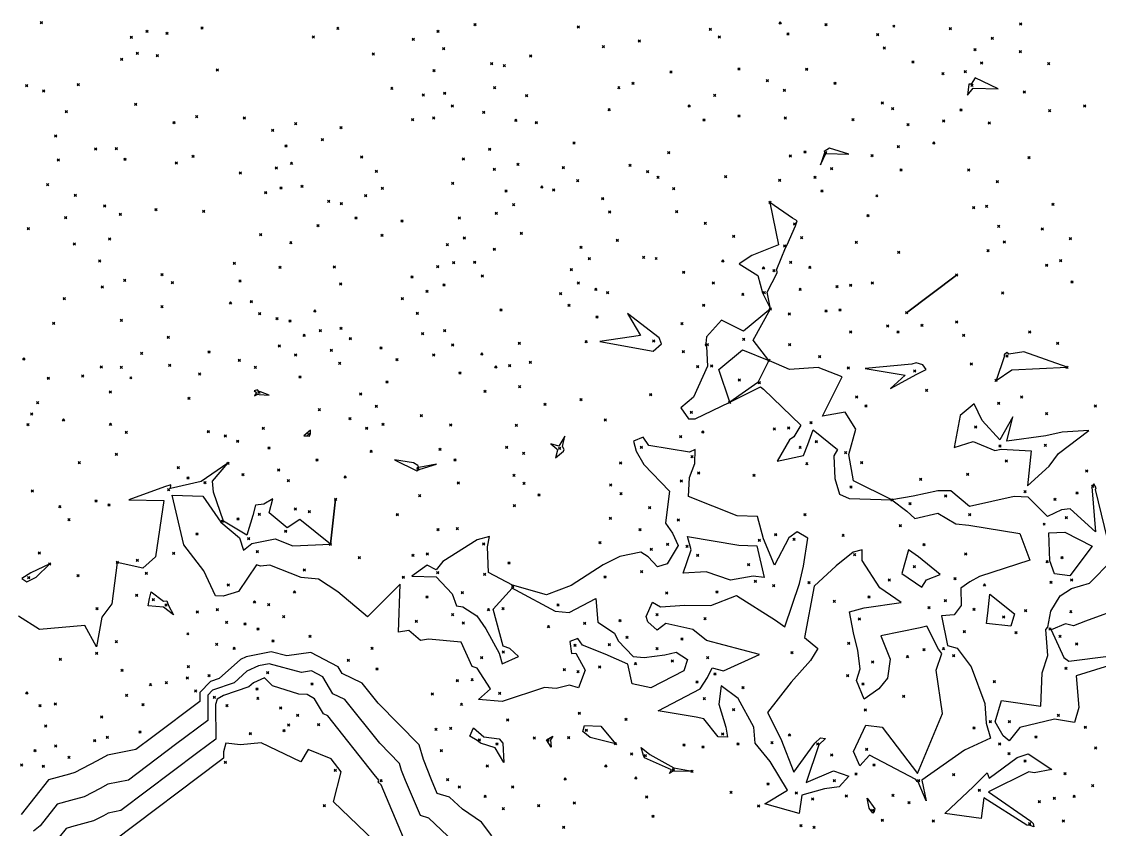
# Model space of a CAD drawing. Header units: inches. Extents: x 1411897 to 1412713, y 4930955 to 4931789.
# Drawn here: x 1412185 to 1412278.8, y 4931553.6 to 4931623.9 of the extents above; entities that cross this region are included whole.
import ezdxf

# ---------------------------------------------------------------- set-up
doc = ezdxf.new("R2010")
doc.units = ezdxf.units.IN
doc.header["$MEASUREMENT"] = 0
doc.header["$PDMODE"] = 35
doc.header["$PDSIZE"] = 0.1

msp = doc.modelspace()

# ---------------------------------------------------------------- linework, layer by layer
at = {"color": 2, "true_color": 0xf1eb1f}
for p, q in [((1412268, 4931618.967), (1412267.667, 4931618.427)), ((1412270, 4931618.02), (1412268, 4931618.967)), ((1412267.455, 4931618.425), (1412267.344, 4931617.464)), ((1412267.344, 4931617.464), (1412267.832, 4931618.076)), ((1412267.667, 4931618.427), (1412267.455, 4931618.425)), ((1412267.832, 4931618.076), (1412270, 4931618.02)), ((1412254.894, 4931612.454), (1412254.535, 4931611.385)), ((1412254.535, 4931611.385), (1412255.024, 4931612.384)), ((1412255.339, 4931612.86), (1412254.874, 4931612.558)), ((1412254.874, 4931612.558), (1412254.894, 4931612.454)), ((1412255.024, 4931612.384), (1412257.02, 4931612.32)), ((1412257.02, 4931612.32), (1412255.339, 4931612.86)), ((1412252.117, 4931606.758), (1412250.15, 4931608.13)), ((1412250.15, 4931608.13), (1412250.884, 4931604.452)), ((1412252.517, 4931606.523), (1412252.117, 4931606.758)), ((1412251.635, 4931604.443), (1412252.371, 4931606.09)), ((1412252.371, 4931606.09), (1412252.517, 4931606.523)), ((1412250.884, 4931604.452), (1412248.573, 4931603.496)), ((1412250.743, 4931602.32), (1412251.501, 4931604.182)), ((1412251.501, 4931604.182), (1412251.635, 4931604.443)), ((1412248.573, 4931603.496), (1412247.466, 4931602.786)), ((1412247.466, 4931602.786), (1412249.084, 4931601.773)), ((1412250.774, 4931602.003), (1412250.743, 4931602.32)), ((1412249.084, 4931601.773), (1412249.501, 4931600.276)), ((1412249.911, 4931600.312), (1412250.774, 4931602.003)), ((1412266.39, 4931601.81), (1412262.04, 4931598.53)), ((1412262.04, 4931598.53), (1412266.39, 4931601.81)), ((1412249.501, 4931600.276), (1412250.19, 4931598.86)), ((1412250.19, 4931598.86), (1412249.911, 4931600.312)), ((1412240.507, 4931596.36), (1412237.743, 4931598.476)), ((1412237.743, 4931598.476), (1412238.878, 4931596.559)), ((1412250.19, 4931598.86), (1412247.856, 4931596.925)), ((1412248.701, 4931596.132), (1412250.19, 4931598.86)), ((1412245.931, 4931597.874), (1412244.636, 4931596.438)), ((1412247.856, 4931596.925), (1412245.931, 4931597.874)), ((1412238.878, 4931596.559), (1412235.336, 4931596.022)), ((1412244.636, 4931596.438), (1412244.577, 4931595.852)), ((1412235.336, 4931596.022), (1412239.989, 4931595.184)), ((1412239.989, 4931595.184), (1412240.725, 4931595.822)), ((1412240.725, 4931595.822), (1412240.507, 4931596.36)), ((1412244.577, 4931595.852), (1412244.526, 4931595.699)), ((1412244.526, 4931595.699), (1412244.635, 4931595.604)), ((1412244.635, 4931595.604), (1412244.721, 4931593.892)), ((1412250.06, 4931594.38), (1412248.701, 4931596.132)), ((1412245.712, 4931593.584), (1412247.767, 4931595.293)), ((1412247.767, 4931595.293), (1412250.06, 4931594.38)), ((1412270.532, 4931594.707), (1412269.83, 4931592.64)), ((1412270.534, 4931594.873), (1412270.532, 4931594.707)), ((1412270.748, 4931595.084), (1412270.534, 4931594.873)), ((1412270.923, 4931594.921), (1412270.748, 4931595.084)), ((1412272.24, 4931595.13), (1412270.923, 4931594.921)), ((1412276.01, 4931593.79), (1412272.24, 4931595.13)), ((1412244.721, 4931593.892), (1412243.493, 4931591.19)), ((1412246.65, 4931590.75), (1412245.712, 4931593.584)), ((1412250.06, 4931594.38), (1412249.104, 4931592.455)), ((1412251.845, 4931593.58), (1412250.06, 4931594.38)), ((1412254.345, 4931593.76), (1412251.845, 4931593.58)), ((1412256.437, 4931592.943), (1412254.345, 4931593.76)), ((1412262.494, 4931594.066), (1412258.423, 4931593.673)), ((1412258.423, 4931593.673), (1412261.907, 4931593.092)), ((1412262.859, 4931594.171), (1412262.494, 4931594.066)), ((1412263.458, 4931593.987), (1412262.859, 4931594.171)), ((1412262.922, 4931593.187), (1412263.734, 4931593.59)), ((1412263.734, 4931593.59), (1412263.458, 4931593.987)), ((1412271.193, 4931593.57), (1412276.01, 4931593.79)), ((1412254.712, 4931589.52), (1412256.437, 4931592.943)), ((1412260.625, 4931591.95), (1412262.922, 4931593.187)), ((1412261.907, 4931593.092), (1412260.625, 4931591.95)), ((1412269.83, 4931592.64), (1412271.193, 4931593.57)), ((1412205.548, 4931591.832), (1412205.259, 4931591.732)), ((1412205.259, 4931591.732), (1412205.487, 4931591.583)), ((1412205.677, 4931591.694), (1412205.548, 4931591.832)), ((1412249.104, 4931592.455), (1412246.65, 4931590.75)), ((1412246.65, 4931590.75), (1412249.34, 4931592.075)), ((1412249.34, 4931592.075), (1412249.584, 4931591.88)), ((1412249.584, 4931591.88), (1412252.834, 4931588.76)), ((1412205.487, 4931591.583), (1412205.289, 4931591.291)), ((1412205.289, 4931591.291), (1412205.577, 4931591.455)), ((1412205.577, 4931591.455), (1412205.711, 4931591.427)), ((1412205.809, 4931591.645), (1412205.677, 4931591.694)), ((1412205.711, 4931591.427), (1412206.567, 4931591.348)), ((1412206.567, 4931591.348), (1412205.809, 4931591.645)), ((1412243.493, 4931591.19), (1412242.387, 4931590.267)), ((1412242.387, 4931590.267), (1412243.067, 4931589.31)), ((1412243.643, 4931589.293), (1412246.65, 4931590.75)), ((1412256.708, 4931589.879), (1412254.712, 4931589.52)), ((1412257.615, 4931588.4), (1412256.708, 4931589.879)), ((1412267.91, 4931590.603), (1412266.691, 4931589.595)), ((1412268.61, 4931589.162), (1412267.91, 4931590.603)), ((1412243.067, 4931589.31), (1412243.643, 4931589.293)), ((1412266.691, 4931589.595), (1412266.191, 4931586.818)), ((1412270.144, 4931587.463), (1412268.61, 4931589.162)), ((1412271.288, 4931589.486), (1412270.144, 4931587.463)), ((1412270.769, 4931587.355), (1412271.288, 4931589.486)), ((1412209.8, 4931587.989), (1412209.587, 4931587.81)), ((1412210.175, 4931588.315), (1412209.8, 4931587.989)), ((1412210.075, 4931587.787), (1412210.176, 4931588.019)), ((1412210.176, 4931588.019), (1412210.175, 4931588.315)), ((1412252.834, 4931588.76), (1412252.236, 4931587.74)), ((1412253.438, 4931587.063), (1412253.901, 4931588.333)), ((1412253.901, 4931588.333), (1412256.037, 4931586.632)), ((1412257.01, 4931586.196), (1412257.615, 4931588.4)), ((1412275.57, 4931588.143), (1412274.149, 4931587.812)), ((1412275.265, 4931586.297), (1412277.886, 4931588.277)), ((1412277.886, 4931588.277), (1412275.57, 4931588.143)), ((1412209.587, 4931587.81), (1412209.895, 4931587.811)), ((1412209.895, 4931587.811), (1412210.075, 4931587.787)), ((1412231.774, 4931586.932), (1412231.09, 4931587.132)), ((1412231.09, 4931587.132), (1412231.616, 4931586.7)), ((1412232.308, 4931587.793), (1412231.774, 4931586.932)), ((1412232.105, 4931586.895), (1412232.308, 4931587.793)), ((1412239.122, 4931587.696), (1412238.27, 4931587.351)), ((1412238.27, 4931587.351), (1412238.515, 4931586.48)), ((1412239.62, 4931586.997), (1412239.122, 4931587.696)), ((1412251.858, 4931587.489), (1412250.77, 4931585.61)), ((1412252.236, 4931587.74), (1412251.858, 4931587.489)), ((1412253.07, 4931586.12), (1412253.438, 4931587.063)), ((1412266.191, 4931586.818), (1412267.837, 4931587.329)), ((1412267.837, 4931587.329), (1412269.716, 4931586.542)), ((1412274.149, 4931587.812), (1412270.769, 4931587.355)), ((1412231.678, 4931586.569), (1412231.484, 4931585.922)), ((1412231.484, 4931585.922), (1412232.183, 4931586.485)), ((1412231.616, 4931586.7), (1412231.678, 4931586.569)), ((1412232.248, 4931586.632), (1412232.105, 4931586.895)), ((1412232.183, 4931586.485), (1412232.248, 4931586.632)), ((1412238.515, 4931586.48), (1412239.173, 4931585.32)), ((1412243.153, 4931586.398), (1412239.62, 4931586.997)), ((1412243.654, 4931586.635), (1412243.153, 4931586.398)), ((1412243.617, 4931585.408), (1412243.654, 4931586.635)), ((1412250.77, 4931585.61), (1412253.07, 4931586.12)), ((1412256.037, 4931586.632), (1412255.719, 4931586.082)), ((1412255.719, 4931586.082), (1412255.797, 4931584.105)), ((1412257.425, 4931583.895), (1412257.01, 4931586.196)), ((1412269.716, 4931586.542), (1412270.272, 4931586.672)), ((1412270.272, 4931586.672), (1412272.867, 4931586.505)), ((1412272.867, 4931586.505), (1412272.571, 4931583.466)), ((1412274.439, 4931585.178), (1412275.265, 4931586.297)), ((1412202.99, 4931585.44), (1412200.66, 4931583.841)), ((1412201.642, 4931583.89), (1412202.99, 4931585.44)), ((1412219.131, 4931585.479), (1412217.48, 4931585.74)), ((1412217.48, 4931585.74), (1412219.411, 4931584.777)), ((1412219.525, 4931585.229), (1412219.131, 4931585.479)), ((1412219.594, 4931585.072), (1412219.525, 4931585.229)), ((1412221.125, 4931585.365), (1412219.594, 4931585.072)), ((1412219.706, 4931584.929), (1412221.125, 4931585.365)), ((1412239.173, 4931585.32), (1412241.405, 4931583.02)), ((1412243.137, 4931584.208), (1412243.617, 4931585.408)), ((1412272.571, 4931583.466), (1412274.439, 4931585.178)), ((1412219.411, 4931584.777), (1412219.521, 4931584.851)), ((1412219.521, 4931584.851), (1412219.706, 4931584.929)), ((1412243.065, 4931582.545), (1412243.137, 4931584.208)), ((1412197.458, 4931583.376), (1412194.367, 4931582.257)), ((1412198.007, 4931583.557), (1412197.458, 4931583.376)), ((1412200.66, 4931583.841), (1412197.989, 4931583.234)), ((1412197.989, 4931583.234), (1412198.007, 4931583.557)), ((1412201.738, 4931582.921), (1412201.642, 4931583.89)), ((1412255.797, 4931584.105), (1412256.19, 4931582.763)), ((1412260.76, 4931582.25), (1412257.425, 4931583.895)), ((1412278.208, 4931583.504), (1412278.149, 4931583.382)), ((1412278.149, 4931583.382), (1412278.474, 4931579.467)), ((1412278.344, 4931583.659), (1412278.208, 4931583.504)), ((1412278.542, 4931583.302), (1412278.344, 4931583.659)), ((1412278.477, 4931583.154), (1412278.542, 4931583.302)), ((1412199.159, 4931578.339), (1412198.129, 4931582.649)), ((1412198.129, 4931582.649), (1412200.798, 4931582.574)), ((1412200.798, 4931582.574), (1412202.362, 4931580.325)), ((1412202.6, 4931580.413), (1412201.738, 4931582.921)), ((1412206.888, 4931582.352), (1412206.108, 4931581.886)), ((1412206.576, 4931581.123), (1412206.888, 4931582.352)), ((1412241.405, 4931583.02), (1412241.151, 4931580.946)), ((1412247.31, 4931580.864), (1412243.065, 4931582.545)), ((1412256.19, 4931582.763), (1412257.032, 4931582.376)), ((1412257.032, 4931582.376), (1412260.76, 4931582.25)), ((1412262.624, 4931582.579), (1412260.76, 4931582.25)), ((1412264.762, 4931583.053), (1412262.624, 4931582.579)), ((1412265.895, 4931583.045), (1412264.762, 4931583.053)), ((1412267.502, 4931581.662), (1412265.895, 4931583.045)), ((1412271.388, 4931582.56), (1412267.502, 4931581.662)), ((1412272.627, 4931582.49), (1412271.388, 4931582.56)), ((1412274.301, 4931580.815), (1412272.627, 4931582.49)), ((1412279.528, 4931578.865), (1412278.477, 4931583.154)), ((1412194.367, 4931582.257), (1412197.403, 4931582.185)), ((1412197.403, 4931582.185), (1412196.69, 4931577.295)), ((1412205.39, 4931581.796), (1412205.162, 4931580.88)), ((1412206.108, 4931581.886), (1412205.39, 4931581.796)), ((1412211.91, 4931578.4), (1412212.35, 4931582.3)), ((1412212.35, 4931582.3), (1412211.91, 4931578.4)), ((1412260.76, 4931582.25), (1412262.053, 4931581.273)), ((1412276.282, 4931581.482), (1412275.519, 4931581.374)), ((1412278.474, 4931579.467), (1412276.282, 4931581.482)), ((1412205.162, 4931580.88), (1412204.626, 4931579.184)), ((1412208.153, 4931579.833), (1412206.576, 4931581.123)), ((1412209.25, 4931580.55), (1412208.153, 4931579.833)), ((1412211.91, 4931578.4), (1412209.25, 4931580.55)), ((1412241.151, 4931580.946), (1412241.067, 4931580.223)), ((1412249.059, 4931580.795), (1412247.31, 4931580.864)), ((1412249.587, 4931578.865), (1412249.059, 4931580.795)), ((1412262.053, 4931581.273), (1412262.769, 4931580.646)), ((1412262.769, 4931580.646), (1412264.769, 4931581.089)), ((1412264.769, 4931581.089), (1412266.315, 4931580.163)), ((1412275.519, 4931581.374), (1412274.301, 4931580.815)), ((1412202.362, 4931580.325), (1412203.996, 4931578.951)), ((1412204.626, 4931579.184), (1412202.6, 4931580.413)), ((1412241.067, 4931580.223), (1412241.674, 4931579.368)), ((1412266.315, 4931580.163), (1412267.447, 4931580.048)), ((1412267.447, 4931580.048), (1412271.879, 4931579.327)), ((1412203.996, 4931578.951), (1412204.345, 4931577.872)), ((1412205.075, 4931578.46), (1412207.094, 4931578.866)), ((1412207.094, 4931578.866), (1412208.624, 4931578.263)), ((1412224.665, 4931578.763), (1412221.673, 4931576.88)), ((1412225.742, 4931579.053), (1412224.665, 4931578.763)), ((1412225.587, 4931578.166), (1412225.742, 4931579.053)), ((1412241.674, 4931579.368), (1412242.167, 4931578.286)), ((1412243.294, 4931577.9), (1412242.964, 4931579.068)), ((1412242.964, 4931579.068), (1412247.44, 4931578.3)), ((1412250.552, 4931576.57), (1412249.587, 4931578.865)), ((1412251.782, 4931578.951), (1412250.552, 4931576.57)), ((1412252.526, 4931579.459), (1412251.782, 4931578.951)), ((1412253.436, 4931578.927), (1412252.526, 4931579.459)), ((1412253.062, 4931576.474), (1412253.436, 4931578.927)), ((1412271.879, 4931579.327), (1412272.753, 4931577.021)), ((1412274.415, 4931579.377), (1412275.798, 4931579.442)), ((1412274.496, 4931576.944), (1412274.415, 4931579.377)), ((1412275.798, 4931579.442), (1412278.179, 4931578.22)), ((1412200.877, 4931576.088), (1412199.159, 4931578.339)), ((1412204.345, 4931577.872), (1412205.075, 4931578.46)), ((1412208.624, 4931578.263), (1412211.91, 4931578.4)), ((1412225.655, 4931575.935), (1412225.587, 4931578.166)), ((1412238.915, 4931577.69), (1412237.086, 4931577.325)), ((1412239.54, 4931577.303), (1412238.915, 4931577.69)), ((1412242.167, 4931578.286), (1412241.212, 4931576.698)), ((1412242.594, 4931575.886), (1412243.294, 4931577.9)), ((1412247.44, 4931578.3), (1412249.009, 4931578.241)), ((1412249.009, 4931578.241), (1412249.646, 4931575.487)), ((1412257.378, 4931577.707), (1412255.926, 4931576.512)), ((1412258.175, 4931577.9), (1412257.378, 4931577.707)), ((1412258.181, 4931576.989), (1412258.175, 4931577.9)), ((1412262.218, 4931577.906), (1412261.625, 4931575.855)), ((1412263.087, 4931577.284), (1412262.218, 4931577.906)), ((1412278.179, 4931578.22), (1412276.25, 4931575.634)), ((1412193.36, 4931576.81), (1412192.887, 4931573.223)), ((1412195.587, 4931576.306), (1412193.36, 4931576.81)), ((1412196.69, 4931577.295), (1412195.587, 4931576.306)), ((1412221.673, 4931576.88), (1412221.119, 4931576.154)), ((1412237.086, 4931577.325), (1412235.648, 4931576.602)), ((1412240.36, 4931576.434), (1412239.54, 4931577.303)), ((1412259.713, 4931574.593), (1412258.181, 4931576.989)), ((1412264.966, 4931575.772), (1412263.087, 4931577.284)), ((1412272.753, 4931577.021), (1412268.385, 4931575.575)), ((1412274.923, 4931575.807), (1412274.496, 4931576.944)), ((1412277.963, 4931574.996), (1412279.905, 4931576.976)), ((1412185.844, 4931575.916), (1412185.067, 4931575.427)), ((1412187.48, 4931576.69), (1412185.844, 4931575.916)), ((1412186.303, 4931575.515), (1412187.48, 4931576.69)), ((1412201.914, 4931573.893), (1412200.877, 4931576.088)), ((1412205.484, 4931576.605), (1412203.906, 4931574.271)), ((1412205.825, 4931576.474), (1412205.484, 4931576.605)), ((1412206.627, 4931576.583), (1412205.825, 4931576.474)), ((1412209.347, 4931575.51), (1412206.627, 4931576.583)), ((1412220.32, 4931576.567), (1412218.992, 4931575.628)), ((1412221.119, 4931576.154), (1412220.32, 4931576.567)), ((1412227.751, 4931574.821), (1412225.655, 4931575.935)), ((1412235.648, 4931576.602), (1412232.854, 4931574.811)), ((1412241.212, 4931576.698), (1412240.36, 4931576.434)), ((1412244.602, 4931576.007), (1412242.594, 4931575.886)), ((1412246.73, 4931575.275), (1412244.602, 4931576.007)), ((1412252.713, 4931574.986), (1412253.062, 4931576.474)), ((1412255.926, 4931576.512), (1412253.988, 4931574.732)), ((1412261.625, 4931575.855), (1412263.355, 4931574.66)), ((1412263.77, 4931575.289), (1412264.966, 4931575.772)), ((1412276.25, 4931575.634), (1412274.923, 4931575.807)), ((1412185.067, 4931575.427), (1412185.49, 4931575.11)), ((1412185.49, 4931575.11), (1412186.303, 4931575.515)), ((1412210.869, 4931575.341), (1412209.347, 4931575.51)), ((1412212.55, 4931574.248), (1412210.869, 4931575.341)), ((1412217.969, 4931574.912), (1412215.146, 4931572.078)), ((1412217.84, 4931570.748), (1412217.969, 4931574.912)), ((1412218.992, 4931575.628), (1412221.093, 4931575.568)), ((1412221.093, 4931575.568), (1412222.503, 4931574.074)), ((1412248.701, 4931575.628), (1412246.73, 4931575.275)), ((1412249.646, 4931575.487), (1412248.701, 4931575.628)), ((1412251.452, 4931571.202), (1412252.713, 4931574.986)), ((1412263.355, 4931574.66), (1412263.77, 4931575.289)), ((1412267.535, 4931575.125), (1412266.758, 4931574.568)), ((1412268.385, 4931575.575), (1412267.535, 4931575.125)), ((1412276.381, 4931574.54), (1412277.963, 4931574.996)), ((1412196.158, 4931573.66), (1412196.31, 4931574.26)), ((1412196.31, 4931574.26), (1412197.395, 4931573.446)), ((1412202.587, 4931573.887), (1412201.914, 4931573.893)), ((1412203.906, 4931574.271), (1412202.587, 4931573.887)), ((1412215.146, 4931572.078), (1412212.55, 4931574.248)), ((1412222.503, 4931574.074), (1412222.87, 4931573.04)), ((1412226.061, 4931572.732), (1412227.71, 4931574.564)), ((1412227.71, 4931574.564), (1412228.009, 4931574.432)), ((1412230.701, 4931573.987), (1412227.751, 4931574.821)), ((1412228.009, 4931574.432), (1412231.473, 4931572.561)), ((1412232.854, 4931574.811), (1412230.701, 4931573.987)), ((1412245.02, 4931573.075), (1412247.248, 4931573.947)), ((1412247.248, 4931573.947), (1412250.619, 4931571.783)), ((1412253.988, 4931574.732), (1412253.142, 4931570.272)), ((1412261.559, 4931573.319), (1412259.713, 4931574.593)), ((1412266.758, 4931574.568), (1412266.784, 4931573.062)), ((1412269.122, 4931572.407), (1412269.294, 4931574.06)), ((1412269.294, 4931574.06), (1412271.435, 4931572.335)), ((1412274.579, 4931572.571), (1412275.413, 4931573.9)), ((1412275.413, 4931573.9), (1412276.381, 4931574.54)), ((1412192.887, 4931573.223), (1412192.015, 4931572.062)), ((1412196.033, 4931573.047), (1412196.158, 4931573.66)), ((1412197.383, 4931572.932), (1412196.033, 4931573.047)), ((1412197.395, 4931573.446), (1412197.665, 4931573.475)), ((1412197.665, 4931573.475), (1412197.804, 4931573.058)), ((1412197.804, 4931573.058), (1412198.24, 4931572.267)), ((1412222.87, 4931573.04), (1412223.417, 4931572.957)), ((1412223.417, 4931572.957), (1412224.645, 4931572.16)), ((1412232.683, 4931572.449), (1412234.988, 4931573.685)), ((1412234.988, 4931573.685), (1412235.165, 4931571.602)), ((1412239.383, 4931572.113), (1412239.933, 4931573.363)), ((1412239.933, 4931573.363), (1412240.63, 4931572.939)), ((1412240.63, 4931572.939), (1412242.752, 4931573.094)), ((1412242.752, 4931573.094), (1412245.02, 4931573.075)), ((1412258.36, 4931572.855), (1412261.559, 4931573.319)), ((1412266.784, 4931573.062), (1412266.172, 4931572.252)), ((1412281.02, 4931572.953), (1412277.606, 4931571.704)), ((1412186.605, 4931570.985), (1412184.761, 4931572.132)), ((1412192.015, 4931572.062), (1412191.564, 4931569.463)), ((1412198.24, 4931572.267), (1412197.383, 4931572.932)), ((1412224.645, 4931572.16), (1412225.424, 4931571.032)), ((1412226.939, 4931569.515), (1412226.061, 4931572.732)), ((1412231.473, 4931572.561), (1412232.683, 4931572.449)), ((1412239.511, 4931571.647), (1412239.383, 4931572.113)), ((1412257.06, 4931572.502), (1412258.36, 4931572.855)), ((1412257.409, 4931570.679), (1412257.06, 4931572.502)), ((1412266.172, 4931572.252), (1412265.065, 4931572.152)), ((1412265.065, 4931572.152), (1412265.589, 4931569.581)), ((1412268.993, 4931571.512), (1412269.122, 4931572.407)), ((1412271.435, 4931572.335), (1412271.115, 4931571.26)), ((1412274.335, 4931571.174), (1412274.579, 4931572.571)), ((1412190.527, 4931571.313), (1412186.605, 4931570.985)), ((1412191.564, 4931569.463), (1412190.527, 4931571.313)), ((1412235.165, 4931571.602), (1412236.625, 4931570.664)), ((1412240.33, 4931570.924), (1412239.511, 4931571.647)), ((1412241.101, 4931571.503), (1412240.33, 4931570.924)), ((1412243.447, 4931570.978), (1412241.101, 4931571.503)), ((1412250.619, 4931571.783), (1412251.452, 4931571.202)), ((1412263.22, 4931571.126), (1412259.798, 4931570.437)), ((1412263.802, 4931571.274), (1412263.22, 4931571.126)), ((1412264.827, 4931569.277), (1412263.802, 4931571.274)), ((1412271.115, 4931571.26), (1412268.993, 4931571.512)), ((1412274.159, 4931570.989), (1412274.335, 4931571.174)), ((1412275.865, 4931571.465), (1412274.627, 4931570.959)), ((1412276.552, 4931571.291), (1412275.865, 4931571.465)), ((1412277.606, 4931571.704), (1412276.552, 4931571.291)), ((1412218.718, 4931570.879), (1412217.84, 4931570.748)), ((1412219.743, 4931570.031), (1412218.718, 4931570.879)), ((1412220.451, 4931570.138), (1412219.743, 4931570.031)), ((1412223.29, 4931569.867), (1412220.451, 4931570.138)), ((1412225.424, 4931571.032), (1412226.6, 4931568.923)), ((1412233.442, 4931570.18), (1412232.728, 4931569.932)), ((1412233.831, 4931569.621), (1412233.442, 4931570.18)), ((1412236.625, 4931570.664), (1412236.945, 4931569.98)), ((1412244.638, 4931570.027), (1412243.447, 4931570.978)), ((1412253.142, 4931570.272), (1412254.31, 4931569.328)), ((1412257.786, 4931569.162), (1412257.409, 4931570.679)), ((1412259.798, 4931570.437), (1412260.6, 4931568.385)), ((1412274.322, 4931568.727), (1412274.159, 4931570.989)), ((1412274.627, 4931570.959), (1412275.733, 4931568.53)), ((1412224.24, 4931567.751), (1412223.29, 4931569.867)), ((1412227.503, 4931569.326), (1412226.939, 4931569.515)), ((1412228.27, 4931568.628), (1412227.503, 4931569.326)), ((1412232.728, 4931569.932), (1412232.88, 4931568.9)), ((1412235.825, 4931568.843), (1412233.831, 4931569.621)), ((1412236.945, 4931569.98), (1412238.253, 4931568.621)), ((1412249.245, 4931568.791), (1412244.638, 4931570.027)), ((1412254.31, 4931569.328), (1412253.677, 4931568.293)), ((1412265.108, 4931568.898), (1412264.827, 4931569.277)), ((1412265.589, 4931569.581), (1412266.431, 4931569.356)), ((1412266.431, 4931569.356), (1412267.657, 4931567.73)), ((1412204.079, 4931568.361), (1412202.237, 4931566.711)), ((1412204.57, 4931568.585), (1412204.079, 4931568.361)), ((1412206.759, 4931569.044), (1412204.57, 4931568.585)), ((1412208.102, 4931568.683), (1412206.759, 4931569.044)), ((1412210.191, 4931568.987), (1412208.102, 4931568.683)), ((1412212.581, 4931567.725), (1412210.191, 4931568.987)), ((1412226.6, 4931568.923), (1412226.854, 4931567.984)), ((1412226.854, 4931567.984), (1412228.27, 4931568.628)), ((1412232.88, 4931568.9), (1412233.271, 4931568.917)), ((1412233.271, 4931568.917), (1412234.058, 4931567.437)), ((1412237.795, 4931567.951), (1412235.825, 4931568.843)), ((1412238.253, 4931568.621), (1412239.202, 4931568.534)), ((1412239.202, 4931568.534), (1412240.99, 4931568.78)), ((1412240.99, 4931568.78), (1412241.986, 4931569)), ((1412241.986, 4931569), (1412242.974, 4931568.36)), ((1412242.974, 4931568.36), (1412242.647, 4931567.395)), ((1412246.104, 4931567.369), (1412249.245, 4931568.791)), ((1412253.677, 4931568.293), (1412251.985, 4931566.403)), ((1412257.995, 4931567.555), (1412257.786, 4931569.162)), ((1412260.6, 4931568.385), (1412260.37, 4931566.731)), ((1412264.605, 4931567.448), (1412265.108, 4931568.898)), ((1412273.827, 4931567.217), (1412274.322, 4931568.727)), ((1412275.733, 4931568.53), (1412276.166, 4931568.209)), ((1412276.166, 4931568.209), (1412279.613, 4931568.655)), ((1412204.645, 4931567.351), (1412203.527, 4931566.349)), ((1412205.642, 4931567.807), (1412204.645, 4931567.351)), ((1412206.583, 4931568.004), (1412205.642, 4931567.807)), ((1412209.401, 4931567.246), (1412206.583, 4931568.004)), ((1412210.261, 4931567.371), (1412209.401, 4931567.246)), ((1412211.245, 4931566.852), (1412210.261, 4931567.371)), ((1412212.925, 4931567.143), (1412212.581, 4931567.725)), ((1412224.677, 4931567.625), (1412224.24, 4931567.751)), ((1412225.84, 4931565.82), (1412224.677, 4931567.625)), ((1412234.058, 4931567.437), (1412233.499, 4931565.9)), ((1412238.152, 4931566.243), (1412237.795, 4931567.951)), ((1412242.647, 4931567.395), (1412239.795, 4931565.891)), ((1412244.714, 4931566.812), (1412245.122, 4931567.646)), ((1412245.122, 4931567.646), (1412246.104, 4931567.369)), ((1412257.692, 4931566.531), (1412257.995, 4931567.555)), ((1412265.156, 4931563.657), (1412264.605, 4931567.448)), ((1412267.657, 4931567.73), (1412268.847, 4931564.554)), ((1412280.17, 4931567.981), (1412276.799, 4931566.956)), ((1412201.475, 4931566.448), (1412200.552, 4931565.507)), ((1412202.237, 4931566.711), (1412201.475, 4931566.448)), ((1412206.161, 4931566.776), (1412205.211, 4931566.341)), ((1412206.871, 4931566.079), (1412206.161, 4931566.776)), ((1412212.112, 4931565.386), (1412211.245, 4931566.852)), ((1412214.679, 4931566.322), (1412212.925, 4931567.143)), ((1412244.065, 4931565.817), (1412244.714, 4931566.812)), ((1412251.985, 4931566.403), (1412249.936, 4931563.756)), ((1412258.357, 4931564.923), (1412257.692, 4931566.531)), ((1412260.37, 4931566.731), (1412259.621, 4931565.818)), ((1412273.731, 4931564.305), (1412273.827, 4931567.217)), ((1412276.799, 4931566.956), (1412277.02, 4931564.187)), ((1412200.552, 4931565.507), (1412200.556, 4931564.717)), ((1412201.656, 4931565.703), (1412201.232, 4931565.271)), ((1412203.527, 4931566.349), (1412201.656, 4931565.703)), ((1412204.816, 4931565.988), (1412202.61, 4931565.225)), ((1412205.211, 4931566.341), (1412204.816, 4931565.988)), ((1412209.163, 4931565.366), (1412206.871, 4931566.079)), ((1412216.07, 4931564.572), (1412214.679, 4931566.322)), ((1412224.79, 4931564.898), (1412225.84, 4931565.82)), ((1412230.52, 4931565.941), (1412226.856, 4931564.701)), ((1412231.545, 4931565.857), (1412230.52, 4931565.941)), ((1412232.719, 4931566.146), (1412231.545, 4931565.857)), ((1412233.499, 4931565.9), (1412232.719, 4931566.146)), ((1412239.795, 4931565.891), (1412238.152, 4931566.243)), ((1412240.43, 4931563.899), (1412244.065, 4931565.817)), ((1412245.9, 4931566.067), (1412245.705, 4931564.485)), ((1412247.395, 4931564.965), (1412245.9, 4931566.067)), ((1412259.621, 4931565.818), (1412258.357, 4931564.923)), ((1412200.556, 4931564.717), (1412196.463, 4931561.653)), ((1412201.232, 4931565.271), (1412201.243, 4931563.074)), ((1412202.039, 4931564.921), (1412201.915, 4931564.453)), ((1412202.61, 4931565.225), (1412202.039, 4931564.921)), ((1412209.893, 4931565.33), (1412209.163, 4931565.366)), ((1412210.513, 4931564.957), (1412209.893, 4931565.33)), ((1412211.299, 4931563.628), (1412210.513, 4931564.957)), ((1412213.172, 4931564.889), (1412212.112, 4931565.386)), ((1412216.199, 4931561.081), (1412213.172, 4931564.889)), ((1412219.634, 4931560.939), (1412216.07, 4931564.572)), ((1412226.856, 4931564.701), (1412224.79, 4931564.898)), ((1412248.738, 4931562.484), (1412247.395, 4931564.965)), ((1412268.847, 4931564.554), (1412268.968, 4931562.817)), ((1412269.738, 4931562.952), (1412270.296, 4931564.808)), ((1412270.296, 4931564.808), (1412273.731, 4931564.305)), ((1412201.915, 4931564.453), (1412201.929, 4931561.431)), ((1412211.666, 4931563.457), (1412211.299, 4931563.628)), ((1412243.726, 4931563.35), (1412240.43, 4931563.899)), ((1412245.705, 4931564.485), (1412246.309, 4931562.486)), ((1412249.936, 4931563.756), (1412251.085, 4931561.46)), ((1412262.982, 4931558.442), (1412265.156, 4931563.657)), ((1412277.02, 4931564.187), (1412276.648, 4931562.888)), ((1412201.243, 4931563.074), (1412198.419, 4931560.96)), ((1412215.714, 4931558.362), (1412211.666, 4931563.457)), ((1412244.384, 4931563.216), (1412243.726, 4931563.35)), ((1412245.658, 4931561.631), (1412244.384, 4931563.216)), ((1412257.412, 4931560.357), (1412258.49, 4931562.663)), ((1412258.49, 4931562.663), (1412259.926, 4931562.489)), ((1412268.968, 4931562.817), (1412269.35, 4931561.526)), ((1412270.45, 4931561.719), (1412269.738, 4931562.952)), ((1412274.904, 4931563.17), (1412271.89, 4931562.44)), ((1412276.648, 4931562.888), (1412274.904, 4931563.17)), ((1412224.04, 4931561.71), (1412224.35, 4931562.413)), ((1412224.663, 4931561.321), (1412224.04, 4931561.71)), ((1412224.35, 4931562.413), (1412225.248, 4931561.648)), ((1412230.716, 4931561.37), (1412231.267, 4931561.712)), ((1412231.267, 4931561.712), (1412231.048, 4931561.376)), ((1412233.87, 4931562.092), (1412234.015, 4931562.615)), ((1412234.518, 4931561.596), (1412233.87, 4931562.092)), ((1412234.015, 4931562.615), (1412235.435, 4931562.558)), ((1412235.435, 4931562.558), (1412236.71, 4931561.04)), ((1412246.309, 4931562.486), (1412246.452, 4931561.618)), ((1412248.85, 4931561.075), (1412248.738, 4931562.484)), ((1412259.926, 4931562.489), (1412262.982, 4931558.442)), ((1412270.966, 4931561.286), (1412270.45, 4931561.719)), ((1412271.89, 4931562.44), (1412270.966, 4931561.286)), ((1412198.419, 4931560.96), (1412194.325, 4931557.874)), ((1412196.463, 4931561.653), (1412194.97, 4931560.527)), ((1412201.929, 4931561.431), (1412200.375, 4931560.268)), ((1412202.814, 4931561.097), (1412202.613, 4931560.341)), ((1412204.092, 4931560.956), (1412202.814, 4931561.097)), ((1412205.885, 4931561.115), (1412204.092, 4931560.956)), ((1412209.322, 4931559.47), (1412205.885, 4931561.115)), ((1412217.92, 4931559.326), (1412216.199, 4931561.081)), ((1412219.993, 4931559.66), (1412219.634, 4931560.939)), ((1412224.955, 4931561.095), (1412224.663, 4931561.321)), ((1412226.242, 4931560.681), (1412224.955, 4931561.095)), ((1412225.248, 4931561.648), (1412226.591, 4931561.47)), ((1412226.591, 4931561.47), (1412226.903, 4931561.101)), ((1412226.903, 4931561.101), (1412226.981, 4931559.421)), ((1412231.119, 4931560.734), (1412230.716, 4931561.37)), ((1412231.048, 4931561.376), (1412231.119, 4931560.734)), ((1412236.71, 4931561.04), (1412234.518, 4931561.596)), ((1412246.452, 4931561.618), (1412245.658, 4931561.631)), ((1412250.171, 4931559.509), (1412248.85, 4931561.075)), ((1412251.085, 4931561.46), (1412252.236, 4931558.554)), ((1412252.236, 4931558.554), (1412254.064, 4931561.089)), ((1412254.397, 4931560.942), (1412253.306, 4931557.669)), ((1412254.064, 4931561.089), (1412254.546, 4931561.551)), ((1412254.998, 4931561.507), (1412254.397, 4931560.942)), ((1412254.546, 4931561.551), (1412254.998, 4931561.507)), ((1412269.35, 4931561.526), (1412267.072, 4931560.492)), ((1412192.509, 4931560.038), (1412191.599, 4931559.539)), ((1412194.97, 4931560.527), (1412192.509, 4931560.038)), ((1412200.375, 4931560.268), (1412193.68, 4931555.221)), ((1412202.613, 4931560.341), (1412202.616, 4931559.788)), ((1412209.971, 4931560.548), (1412209.322, 4931559.47)), ((1412211.956, 4931559.718), (1412209.971, 4931560.548)), ((1412226.981, 4931559.421), (1412226.242, 4931560.681)), ((1412239.139, 4931560.023), (1412238.937, 4931560.7)), ((1412238.937, 4931560.7), (1412239.705, 4931560.108)), ((1412239.235, 4931559.825), (1412239.139, 4931560.023)), ((1412241.585, 4931558.765), (1412239.235, 4931559.825)), ((1412239.705, 4931560.108), (1412241.798, 4931558.933)), ((1412257.957, 4931559.113), (1412257.412, 4931560.357)), ((1412258.799, 4931560.049), (1412257.957, 4931559.113)), ((1412262.831, 4931557.921), (1412258.799, 4931560.049)), ((1412267.072, 4931560.492), (1412263.367, 4931557.877)), ((1412269.237, 4931558.057), (1412271.65, 4931559.85)), ((1412271.65, 4931559.85), (1412272.632, 4931560.16)), ((1412272.632, 4931560.16), (1412274.663, 4931558.797)), ((1412191.599, 4931559.539), (1412189.66, 4931558.528)), ((1412202.332, 4931559.575), (1412193.035, 4931552.568)), ((1412202.616, 4931559.788), (1412202.332, 4931559.575)), ((1412212.836, 4931558.604), (1412211.956, 4931559.718)), ((1412218.094, 4931558.709), (1412217.92, 4931559.326)), ((1412220.704, 4931557.888), (1412219.993, 4931559.66)), ((1412241.798, 4931558.933), (1412243.38, 4931558.65)), ((1412251.681, 4931556.997), (1412250.171, 4931559.509)), ((1412189.201, 4931558.406), (1412187.367, 4931557.893)), ((1412189.66, 4931558.528), (1412189.201, 4931558.406)), ((1412212.16, 4931555.984), (1412212.836, 4931558.604)), ((1412216.104, 4931557.869), (1412215.714, 4931558.362)), ((1412218.437, 4931557.853), (1412218.094, 4931558.709)), ((1412241.409, 4931558.46), (1412241.585, 4931558.765)), ((1412241.66, 4931558.615), (1412241.409, 4931558.46)), ((1412243.38, 4931558.65), (1412241.66, 4931558.615)), ((1412253.306, 4931557.669), (1412255.666, 4931558.68)), ((1412255.666, 4931558.68), (1412257.017, 4931558.21)), ((1412257.017, 4931558.21), (1412256.17, 4931557.298)), ((1412267.863, 4931557.312), (1412269.044, 4931558.511)), ((1412269.044, 4931558.511), (1412269.237, 4931558.057)), ((1412272.673, 4931558.607), (1412269.161, 4931556.849)), ((1412273.152, 4931558.51), (1412272.673, 4931558.607)), ((1412274.663, 4931558.797), (1412273.152, 4931558.51)), ((1412187.367, 4931557.893), (1412184.983, 4931554.894)), ((1412191.88, 4931557.157), (1412190.472, 4931556.424)), ((1412192.539, 4931557.52), (1412191.88, 4931557.157)), ((1412194.325, 4931557.874), (1412192.539, 4931557.52)), ((1412216.062, 4931557.706), (1412216.104, 4931557.869)), ((1412216.323, 4931557.457), (1412216.062, 4931557.706)), ((1412218.276, 4931552.853), (1412216.323, 4931557.457)), ((1412219.738, 4931554.786), (1412218.437, 4931557.853)), ((1412221.199, 4931556.719), (1412220.704, 4931557.888)), ((1412254.91, 4931557.119), (1412252.92, 4931556.577)), ((1412256.17, 4931557.298), (1412254.91, 4931557.119)), ((1412262.972, 4931557.762), (1412262.831, 4931557.921)), ((1412263.048, 4931557.735), (1412262.972, 4931557.762)), ((1412263.73, 4931556.07), (1412263.048, 4931557.735)), ((1412263.367, 4931557.877), (1412263.73, 4931556.07)), ((1412265.373, 4931554.982), (1412267.863, 4931557.312)), ((1412189.283, 4931556.106), (1412188.135, 4931555.785)), ((1412190.472, 4931556.424), (1412189.283, 4931556.106)), ((1412222.266, 4931556.402), (1412221.199, 4931556.719)), ((1412223.393, 4931555.335), (1412222.266, 4931556.402)), ((1412249.708, 4931555.808), (1412251.681, 4931556.997)), ((1412252.92, 4931556.577), (1412252.694, 4931554.975)), ((1412258.771, 4931555.429), (1412258.617, 4931556.3)), ((1412258.617, 4931556.3), (1412259.275, 4931555.379)), ((1412268.768, 4931556.342), (1412268.526, 4931554.527)), ((1412272.51, 4931553.968), (1412268.768, 4931556.342)), ((1412269.161, 4931556.849), (1412272.838, 4931554.29)), ((1412188.135, 4931555.785), (1412186.644, 4931553.908)), ((1412193.68, 4931555.221), (1412192.57, 4931555.001)), ((1412216.375, 4931551.955), (1412212.16, 4931555.984)), ((1412225.041, 4931554.225), (1412223.393, 4931555.335)), ((1412252.694, 4931554.975), (1412249.708, 4931555.808)), ((1412259.092, 4931555.012), (1412258.771, 4931555.429)), ((1412259.211, 4931555.135), (1412259.092, 4931555.012)), ((1412259.275, 4931555.379), (1412259.211, 4931555.135)), ((1412191.285, 4931554.32), (1412189.365, 4931553.806)), ((1412192.16, 4931554.775), (1412191.285, 4931554.32)), ((1412192.57, 4931555.001), (1412192.16, 4931554.775)), ((1412220.48, 4931554.566), (1412219.738, 4931554.786)), ((1412223.965, 4931551.267), (1412220.48, 4931554.566)), ((1412225.952, 4931553.021), (1412225.041, 4931554.225)), ((1412268.526, 4931554.527), (1412265.373, 4931554.982)), ((1412272.838, 4931554.29), (1412273.059, 4931554.114)), ((1412186.644, 4931553.908), (1412186.056, 4931553.439)), ((1412188.904, 4931553.677), (1412188.304, 4931552.922)), ((1412189.365, 4931553.806), (1412188.904, 4931553.677)), ((1412272.783, 4931553.93), (1412272.51, 4931553.968)), ((1412273.1, 4931553.81), (1412272.783, 4931553.93)), ((1412273.059, 4931554.114), (1412273.1, 4931553.81))]:
    msp.add_line(p, q, dxfattribs=at)
for p in [(1412186.76, 4931623.76), (1412224.48, 4931623.6), (1412251.04, 4931623.73), (1412255.03, 4931623.58), (1412271.96, 4931623.65), (1412195.95, 4931623.01), (1412197.68, 4931622.84), (1412200.74, 4931623.29), (1412212.55, 4931623.28), (1412221.27, 4931623), (1412233.48, 4931623.39), (1412244.96, 4931623.19), (1412251.71, 4931622.79), (1412259.52, 4931622.73), (1412260.93, 4931623.46), (1412265.84, 4931623.24), (1412194.58, 4931622.5), (1412210.43, 4931622.51), (1412219.11, 4931622.32), (1412235.66, 4931621.67), (1412238.79, 4931622.16), (1412245.75, 4931622.52), (1412269.49, 4931622.4), (1412195.11, 4931621.09), (1412196.84, 4931620.9), (1412215.63, 4931621.03), (1412221.76, 4931621.51), (1412229.33, 4931620.88), (1412260.09, 4931621.55), (1412267.99, 4931621.42), (1412271.94, 4931621.24), (1412193.74, 4931620.58), (1412225.94, 4931620.2), (1412227.03, 4931620.03), (1412262.59, 4931620.35), (1412268.56, 4931620.26), (1412274.41, 4931620.21), (1412202.07, 4931619.64), (1412220.92, 4931619.6), (1412241.53, 4931619.48), (1412247.45, 4931619.74), (1412253.34, 4931619.72), (1412265.2, 4931619.32), (1412267.14, 4931619.5), (1412185.47, 4931618.28), (1412189.96, 4931618.37), (1412217.25, 4931618.06), (1412226.19, 4931618.1), (1412237, 4931618.12), (1412238.23, 4931618.49), (1412249.93, 4931618.72), (1412251.41, 4931617.88), (1412255.81, 4931618.5), (1412267.72, 4931618.32), (1412186.95, 4931617.83), (1412219.98, 4931617.46), (1412221.85, 4931617.63), (1412228.97, 4931617.41), (1412245.35, 4931617.43), (1412272.28, 4931617.72), (1412188.93, 4931616.02), (1412194.96, 4931616.66), (1412222.51, 4931616.52), (1412236.16, 4931616.2), (1412243.12, 4931616.52), (1412259.92, 4931616.79), (1412260.82, 4931616.28), (1412266.78, 4931616.18), (1412274.48, 4931616.1), (1412277.53, 4931616.51), (1412198.29, 4931615.08), (1412200.28, 4931615.6), (1412204.41, 4931615.46), (1412219.05, 4931615.32), (1412220.9, 4931615.48), (1412225.25, 4931615.97), (1412228.04, 4931615.27), (1412229.82, 4931615.08), (1412244.41, 4931615.3), (1412247.46, 4931615.64), (1412251.48, 4931615.46), (1412257.37, 4931615.32), (1412265.26, 4931615.22), (1412206.88, 4931614.4), (1412208.89, 4931614.97), (1412212.83, 4931614.63), (1412262.17, 4931614.89), (1412269.23, 4931615.03), (1412188, 4931613.91), (1412211.21, 4931613.59), (1412233.11, 4931613.29), (1412264.41, 4931613.29), (1412191.48, 4931612.78), (1412193.28, 4931612.81), (1412208.04, 4931613.05), (1412225.75, 4931612.76), (1412241.35, 4931612.46), (1412253.2, 4931612.52), (1412255, 4931612.45), (1412261.32, 4931612.98), (1412188.23, 4931611.82), (1412194.04, 4931611.89), (1412198.5, 4931611.55), (1412199.96, 4931612.14), (1412208.52, 4931611.52), (1412214.63, 4931612.07), (1412223.48, 4931611.9), (1412228.22, 4931611.43), (1412237.98, 4931611.36), (1412251.93, 4931612.18), (1412259.04, 4931612.19), (1412272.69, 4931612.03), (1412204.07, 4931610.68), (1412207.2, 4931611.12), (1412215.91, 4931610.83), (1412226.17, 4931611), (1412232.17, 4931611.16), (1412239.5, 4931610.8), (1412246.29, 4931610.37), (1412255.51, 4931611.06), (1412261.56, 4931610.96), (1412267.45, 4931610.94), (1412187.29, 4931609.68), (1412209.43, 4931609.52), (1412222.55, 4931609.79), (1412230.3, 4931609.48), (1412233.43, 4931610.01), (1412240.42, 4931610.32), (1412250.99, 4931610.06), (1412254.07, 4931610.32), (1412269.94, 4931609.94), (1412189.71, 4931608.74), (1412206.26, 4931608.99), (1412207.6, 4931609.39), (1412214.97, 4931608.71), (1412216.43, 4931609.35), (1412227.19, 4931609.11), (1412231.33, 4931609.22), (1412241.78, 4931609.32), (1412254.67, 4931609.12), (1412259.45, 4931608.7), (1412192.27, 4931607.83), (1412211.76, 4931608.23), (1412212.86, 4931608.03), (1412227.84, 4931607.92), (1412235.59, 4931608.47), (1412250.15, 4931608.13), (1412267.87, 4931607.68), (1412269, 4931607.8), (1412274.77, 4931607.96), (1412188.87, 4931606.8), (1412193.62, 4931607.08), (1412196.72, 4931607.5), (1412200.87, 4931607.36), (1412214.13, 4931606.78), (1412223.12, 4931606.78), (1412226.33, 4931607.18), (1412236.2, 4931607.31), (1412242.03, 4931607.32), (1412258.69, 4931606.99), (1412185.62, 4931605.84), (1412210.82, 4931606.1), (1412218.13, 4931606.5), (1412244.52, 4931606.32), (1412252.29, 4931606.25), (1412270.06, 4931606.06), (1412273.84, 4931605.81), (1412192.69, 4931604.95), (1412205.83, 4931605.33), (1412216.39, 4931605.27), (1412223.56, 4931605.02), (1412228.52, 4931605.43), (1412236.87, 4931604.82), (1412246.99, 4931605.17), (1412252.9, 4931605.05), (1412276.3, 4931604.97), (1412189.63, 4931604.51), (1412208.46, 4931604.62), (1412222.09, 4931604.44), (1412226.16, 4931604.06), (1412233.71, 4931604.23), (1412251.44, 4931604.35), (1412257.66, 4931604.65), (1412269.13, 4931603.92), (1412270.55, 4931604.68), (1412191.84, 4931603.04), (1412222.63, 4931602.89), (1412224.46, 4931602.93), (1412234.43, 4931603.24), (1412239.15, 4931603.34), (1412240.25, 4931603.25), (1412246.05, 4931603.03), (1412251.96, 4931602.92), (1412261.36, 4931603.78), (1412275.45, 4931603.06), (1412203.55, 4931602.83), (1412207.52, 4931602.48), (1412212.24, 4931602.51), (1412221.25, 4931602.54), (1412232.87, 4931602.29), (1412242.65, 4931602.06), (1412249.59, 4931602.42), (1412250.5, 4931602.2), (1412253.62, 4931602.48), (1412274.24, 4931602.67), (1412194.01, 4931601.34), (1412197.25, 4931601.85), (1412198.16, 4931601.15), (1412204.05, 4931601.3), (1412212.8, 4931601.04), (1412219.01, 4931601.65), (1412225.13, 4931601.72), (1412233.49, 4931601.11), (1412245.22, 4931601.12), (1412259.06, 4931601.12), (1412266.39, 4931601.81), (1412276.44, 4931601.22), (1412192.05, 4931600.77), (1412220.31, 4931600.4), (1412221.79, 4931600.96), (1412231.93, 4931600.19), (1412235, 4931600.57), (1412236.02, 4931600.28), (1412247.79, 4931600.12), (1412249.65, 4931600.29), (1412252.78, 4931600.56), (1412255.98, 4931600.81), (1412257.17, 4931600.93), (1412270.39, 4931600.26), (1412188.74, 4931599.75), (1412203.21, 4931599.37), (1412205.03, 4931599.51), (1412218.16, 4931599.75), (1412232.66, 4931599.18), (1412244.38, 4931599.19), (1412197.24, 4931599.05), (1412205.75, 4931598.44), (1412210.55, 4931598.69), (1412219.47, 4931598.47), (1412226.75, 4931598.78), (1412250.19, 4931598.86), (1412251.84, 4931598.43), (1412255.04, 4931598.68), (1412256.24, 4931598.77), (1412262.04, 4931598.53), (1412187.82, 4931597.61), (1412193.72, 4931597.86), (1412207.26, 4931598.01), (1412208.39, 4931597.8), (1412235.1, 4931598.15), (1412242.49, 4931597.59), (1412260.4, 4931597.38), (1412263.37, 4931597.44), (1412266.4, 4931597.73), (1412197.79, 4931596.39), (1412209.62, 4931596.57), (1412211.03, 4931596.97), (1412212.83, 4931597.17), (1412219.92, 4931596.71), (1412221.84, 4931596.97), (1412257.18, 4931596.87), (1412261.3, 4931596.85), (1412267, 4931596.57), (1412272.76, 4931596.85), (1412207.46, 4931595.65), (1412213.65, 4931596.29), (1412216.31, 4931595.48), (1412222.53, 4931595.74), (1412228.34, 4931595.88), (1412234.16, 4931596.01), (1412240.04, 4931596.07), (1412244.7, 4931595.75), (1412247.87, 4931596.23), (1412251.86, 4931595.76), (1412275.18, 4931595.87), (1412185.23, 4931594.51), (1412195.47, 4931594.99), (1412201.35, 4931595.12), (1412208.87, 4931594.86), (1412211.99, 4931595.26), (1412217.69, 4931594.45), (1412220.9, 4931594.86), (1412225.08, 4931594.95), (1412242.61, 4931595.14), (1412254.47, 4931594.72), (1412270.77, 4931594.76), (1412191.96, 4931593.81), (1412193.7, 4931593.79), (1412197.93, 4931593.96), (1412203.98, 4931594.38), (1412205.38, 4931593.77), (1412212.72, 4931594.14), (1412226.3, 4931593.81), (1412227.5, 4931593.94), (1412229.3, 4931594.22), (1412243.86, 4931593.85), (1412245.08, 4931593.91), (1412250.06, 4931594.38), (1412256.98, 4931593.74), (1412267.67, 4931594.07), (1412276.01, 4931593.79), (1412187.35, 4931592.84), (1412190.36, 4931593.02), (1412194.54, 4931592.87), (1412200.52, 4931593.19), (1412209.26, 4931592.94), (1412223.17, 4931593.29), (1412247.48, 4931592.67), (1412262.75, 4931593.47), (1412269.83, 4931592.64), (1412192.76, 4931591.64), (1412216.83, 4931592.51), (1412225.36, 4931591.7), (1412228.36, 4931592.09), (1412249.22, 4931592.44), (1412263.78, 4931591.77), (1412186.42, 4931590.7), (1412199.59, 4931591.08), (1412205.69, 4931591.6), (1412214.54, 4931591.45), (1412233.71, 4931590.98), (1412239.77, 4931591.42), (1412246.65, 4931590.75), (1412257.69, 4931591.2), (1412272.04, 4931591.19), (1412210.95, 4931590.09), (1412215.9, 4931590.4), (1412230.58, 4931590.57), (1412243.31, 4931589.86), (1412258.5, 4931590.43), (1412270.05, 4931590.66), (1412274.22, 4931589.76), (1412278.47, 4931590.41), (1412185.92, 4931589.71), (1412188.68, 4931589.2), (1412192.77, 4931588.82), (1412213.6, 4931589.32), (1412216.48, 4931588.83), (1412219.82, 4931589.58), (1412235.82, 4931589.21), (1412253.72, 4931588.96), (1412185.58, 4931588.79), (1412194.14, 4931588.12), (1412201.28, 4931588.2), (1412206.06, 4931588.48), (1412210.02, 4931587.96), (1412215.05, 4931588.49), (1412222.38, 4931588.77), (1412228.09, 4931588.74), (1412244.31, 4931588.16), (1412250.54, 4931588.43), (1412251.77, 4931588.52), (1412268.05, 4931588.58), (1412202.76, 4931587.82), (1412203.83, 4931587.36), (1412242.38, 4931587.75), (1412254.19, 4931587.33), (1412270.16, 4931586.93), (1412274.12, 4931587.01), (1412193.29, 4931586.21), (1412206.56, 4931586.76), (1412215.45, 4931586.48), (1412221.44, 4931586.65), (1412227.24, 4931586.83), (1412228.71, 4931586.31), (1412231.84, 4931586.73), (1412238.97, 4931586.82), (1412243.38, 4931586), (1412252.78, 4931586.83), (1412256.73, 4931586.37), (1412190.05, 4931585.48), (1412198.66, 4931585.05), (1412202.99, 4931585.44), (1412210.74, 4931585.71), (1412222.74, 4931585.73), (1412237.15, 4931585.46), (1412253.36, 4931585.41), (1412258.13, 4931585.5), (1412270.72, 4931585.64), (1412199.51, 4931584.17), (1412204.29, 4931584.45), (1412207.4, 4931584.84), (1412213.19, 4931584.23), (1412219.51, 4931585), (1412227.87, 4931584.38), (1412243.95, 4931584.58), (1412248.76, 4931584.39), (1412267.35, 4931584.47), (1412277.72, 4931584.77), (1412200.98, 4931583.75), (1412208.25, 4931583.93), (1412223.03, 4931583.73), (1412228.76, 4931583.68), (1412236.3, 4931583.54), (1412242.44, 4931583.89), (1412257.19, 4931583.36), (1412263.27, 4931584.05), (1412278.24, 4931583.42), (1412185.97, 4931583.03), (1412197.82, 4931583.13), (1412212.35, 4931582.3), (1412219.68, 4931582.61), (1412230.06, 4931582.69), (1412237.2, 4931582.78), (1412260.76, 4931582.25), (1412265.44, 4931582.6), (1412272.35, 4931582.96), (1412274.94, 4931582.3), (1412276.88, 4931582.85), (1412188.36, 4931581.66), (1412191.52, 4931582.16), (1412192.64, 4931581.82), (1412208.86, 4931581.45), (1412227.92, 4931581.75), (1412239.68, 4931581.57), (1412262.33, 4931581.91), (1412189.15, 4931580.52), (1412202.51, 4931580.4), (1412203.86, 4931580.6), (1412205.72, 4931581), (1412210.07, 4931581.23), (1412217.73, 4931580.98), (1412236.27, 4931580.65), (1412242.18, 4931580.51), (1412253.19, 4931580.97), (1412267.54, 4931580.96), (1412275.94, 4931580.7), (1412208.02, 4931579.53), (1412221.26, 4931579.67), (1412222.94, 4931579.76), (1412238.84, 4931579.65), (1412261.5, 4931580), (1412274.01, 4931580.14), (1412200.29, 4931579.28), (1412204.79, 4931578.88), (1412235.35, 4931578.53), (1412249.23, 4931578.74), (1412250.66, 4931579.24), (1412252.25, 4931578.83), (1412256.52, 4931579.18), (1412186.58, 4931577.62), (1412198.27, 4931577.6), (1412205.55, 4931577.76), (1412211.91, 4931578.4), (1412220.33, 4931577.56), (1412225.24, 4931578.43), (1412239.82, 4931577.95), (1412241.24, 4931578.39), (1412242.94, 4931578.2), (1412263.56, 4931578.37), (1412267.19, 4931577.54), (1412187.48, 4931576.69), (1412193.36, 4931576.81), (1412195.11, 4931576.99), (1412214.42, 4931577.23), (1412219.08, 4931577.43), (1412227.44, 4931576.76), (1412243.86, 4931577.42), (1412248.29, 4931576.62), (1412257.51, 4931577.48), (1412274.27, 4931576.88), (1412275.55, 4931577.24), (1412195.89, 4931575.87), (1412209.63, 4931576.15), (1412221.25, 4931575.92), (1412225.32, 4931575.78), (1412238.98, 4931576.01), (1412262.72, 4931576.44), (1412185.66, 4931575.49), (1412189.95, 4931575.66), (1412203.01, 4931574.85), (1412218.24, 4931575.53), (1412235.81, 4931575.55), (1412248.89, 4931575.17), (1412250.48, 4931574.79), (1412253.55, 4931575.06), (1412260.53, 4931575.27), (1412266.25, 4931575.39), (1412268.82, 4931574.86), (1412274.61, 4931575.09), (1412276.4, 4931575.29), (1412195.05, 4931573.96), (1412208.78, 4931574.23), (1412220.31, 4931573.81), (1412223.38, 4931574.18), (1412227.77, 4931574.7), (1412241.17, 4931574.16), (1412245.53, 4931574.24), (1412258.78, 4931573.82), (1412196.49, 4931573.57), (1412197.61, 4931573.1), (1412205.3, 4931573.37), (1412206.54, 4931573.13), (1412231.72, 4931573.12), (1412255.74, 4931573.42), (1412263.99, 4931572.88), (1412265.42, 4931573.48), (1412191.59, 4931572.78), (1412200.33, 4931572.51), (1412202.07, 4931572.71), (1412207.85, 4931572.1), (1412222.53, 4931572.28), (1412225.66, 4931572.7), (1412226.93, 4931572.8), (1412240.33, 4931572.26), (1412267.9, 4931572.72), (1412270.48, 4931572.06), (1412272.39, 4931572.61), (1412276.33, 4931572.54), (1412202.87, 4931571.59), (1412204.46, 4931571.47), (1412205.61, 4931571.01), (1412219.38, 4931571.68), (1412223.46, 4931571.53), (1412230.88, 4931571.22), (1412234.03, 4931571.51), (1412237.11, 4931571.76), (1412244.51, 4931571.91), (1412257.94, 4931571.89), (1412274.53, 4931571.03), (1412199.5, 4931570.6), (1412210.13, 4931570.39), (1412237.71, 4931570.3), (1412242.49, 4931570.14), (1412267.06, 4931570.8), (1412271.56, 4931570.7), (1412275.4, 4931570.39), (1412193.29, 4931569.91), (1412202.02, 4931569.68), (1412203.53, 4931569.34), (1412206.92, 4931569.99), (1412215.53, 4931569.35), (1412233.19, 4931569.61), (1412236.18, 4931569.66), (1412240.33, 4931569.32), (1412257.01, 4931569.77), (1412263.56, 4931569.21), (1412265.25, 4931569.3), (1412276.83, 4931569.73), (1412188.4, 4931568.38), (1412191.56, 4931568.91), (1412213.46, 4931568.3), (1412225.07, 4931568.53), (1412226.94, 4931569.01), (1412241.65, 4931568.24), (1412244.74, 4931568.52), (1412252.06, 4931568.96), (1412262.12, 4931568.62), (1412266.14, 4931568.69), (1412193.78, 4931567.42), (1412199.55, 4931567.74), (1412215.96, 4931567.54), (1412232.26, 4931567.48), (1412233.46, 4931567.3), (1412235.34, 4931567.73), (1412238.45, 4931568.01), (1412259.08, 4931568.15), (1412275.9, 4931567.6), (1412197.64, 4931566.34), (1412199.45, 4931566.76), (1412201.35, 4931566.96), (1412206.45, 4931567.22), (1412222.95, 4931566.54), (1412224.24, 4931566.62), (1412243.81, 4931566.41), (1412245.36, 4931567.1), (1412256.91, 4931566.96), (1412269.68, 4931566.45), (1412185.49, 4931565.45), (1412196.25, 4931566.17), (1412200.17, 4931565.64), (1412205.52, 4931565.79), (1412210.31, 4931566.24), (1412220.77, 4931565.36), (1412226.64, 4931565.42), (1412247.81, 4931565.93), (1412258.24, 4931566.23), (1412187.97, 4931564.49), (1412194.17, 4931565.24), (1412195.6, 4931564.43), (1412201.81, 4931565.07), (1412205.59, 4931565), (1412223.31, 4931564.48), (1412244.43, 4931564.97), (1412261.79, 4931565.17), (1412186.63, 4931564.34), (1412202.9, 4931564.36), (1412207.58, 4931564.16), (1412209.06, 4931563.51), (1412233.56, 4931563.7), (1412246.98, 4931564), (1412258.44, 4931563.99), (1412275.25, 4931563.5), (1412187.14, 4931562.57), (1412192.01, 4931563.38), (1412208.26, 4931562.66), (1412210.87, 4931562.7), (1412227.33, 4931563.12), (1412237.63, 4931563.15), (1412269.32, 4931562.95), (1412270.99, 4931562.96), (1412195.34, 4931562.05), (1412204.93, 4931561.93), (1412207.86, 4931562.19), (1412221.08, 4931562.3), (1412222.38, 4931562.37), (1412234.18, 4931562.22), (1412246.04, 4931561.88), (1412251.85, 4931561.8), (1412267.91, 4931562.42), (1412273.29, 4931561.63), (1412277.58, 4931562.48), (1412188.01, 4931560.85), (1412191.39, 4931561.32), (1412192.49, 4931561.59), (1412224.87, 4931561.38), (1412226.39, 4931561.02), (1412229.64, 4931561.53), (1412230.85, 4931561.35), (1412232.63, 4931561.58), (1412236.71, 4931561.04), (1412242.67, 4931560.92), (1412244.32, 4931560.76), (1412247.38, 4931561.03), (1412250.32, 4931561.12), (1412254.31, 4931561.01), (1412270.15, 4931561.03), (1412278.48, 4931560.68), (1412186.21, 4931560.45), (1412189.15, 4931559.85), (1412221.55, 4931560.44), (1412238.11, 4931560.16), (1412239.31, 4931560), (1412255.53, 4931560.06), (1412258.57, 4931560.54), (1412270.95, 4931560.17), (1412185.03, 4931559.18), (1412186.93, 4931559.09), (1412202.77, 4931559.42), (1412225.55, 4931559.1), (1412235.87, 4931559.1), (1412241.74, 4931558.8), (1412259.2, 4931559.19), (1412272.35, 4931559.53), (1412212.32, 4931558.72), (1412222.1, 4931557.91), (1412232.33, 4931557.96), (1412238.48, 4931558.07), (1412243.38, 4931558.65), (1412257.65, 4931558.4), (1412266.14, 4931558.35), (1412275.82, 4931558.43), (1412216.32, 4931557.82), (1412223.12, 4931557.28), (1412227.77, 4931557.29), (1412249.99, 4931557.54), (1412255.75, 4931557.83), (1412263.09, 4931557.83), (1412268.38, 4931557), (1412278.24, 4931557.4), (1412225.37, 4931556.47), (1412239.42, 4931556.42), (1412246.77, 4931556.82), (1412252.45, 4931556.75), (1412253.86, 4931556.23), (1412256.8, 4931556.5), (1412260.85, 4931556.54), (1412273.59, 4931555.99), (1412274.89, 4931556.3), (1412276.62, 4931556.46), (1412211.38, 4931555.64), (1412226.94, 4931555.38), (1412230.02, 4931555.64), (1412233.13, 4931555.89), (1412249.16, 4931555.62), (1412259.1, 4931555.25), (1412262.25, 4931555.92), (1412239.97, 4931554.74), (1412259.93, 4931554.39), (1412264.37, 4931554.31), (1412275.69, 4931554.32), (1412232.2, 4931553.78), (1412252.84, 4931553.91), (1412253.99, 4931553.76), (1412272.75, 4931554.09)]:
    msp.add_point(p)

doc.saveas('drawing.dxf')
